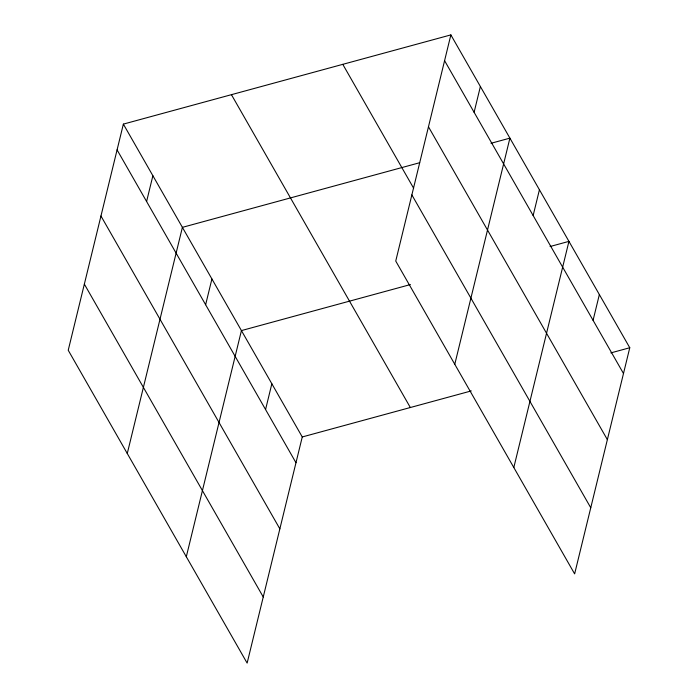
<?xml version="1.0" encoding="UTF-8"?>
<svg xmlns="http://www.w3.org/2000/svg" width="698" height="698" viewBox="0 0 698 698"><rect width="100%" height="100%" fill="white"/><g stroke="black" fill="none" stroke-linecap="round" stroke-linejoin="round"><path stroke-width="1.05" d="M123.363 124.113L68.23 350.256L247.136 663.1L302.26 436.957L123.363 124.113L450.864 34.9L629.77 347.744L574.637 573.887L395.74 261.043L450.864 34.9M146.597 201.504L152.879 175.739M127.272 453.491L182.396 227.356L419.664 162.721M205.631 304.747L211.913 278.973M186.305 556.734L241.429 330.59L410.441 284.557M265.563 409.543L271.845 383.778M474.108 112.291L480.39 86.517M454.782 364.277L509.906 138.143L491.017 143.282M533.141 215.525L539.423 189.76M513.815 467.52L568.94 241.377L550.059 246.525M593.073 320.33L599.355 294.565M302.26 436.957L471.263 390.924M610.881 352.891L629.77 347.744M444.582 60.674L623.489 373.517M428.467 126.792L607.365 439.635M342.788 64.338L413.635 188.224M411.864 194.917L590.761 507.76M231.439 94.675L410.337 407.519M117.081 149.887L295.978 462.73M100.957 216.005L279.854 528.848M84.353 284.13L263.251 596.982"/></g></svg>
